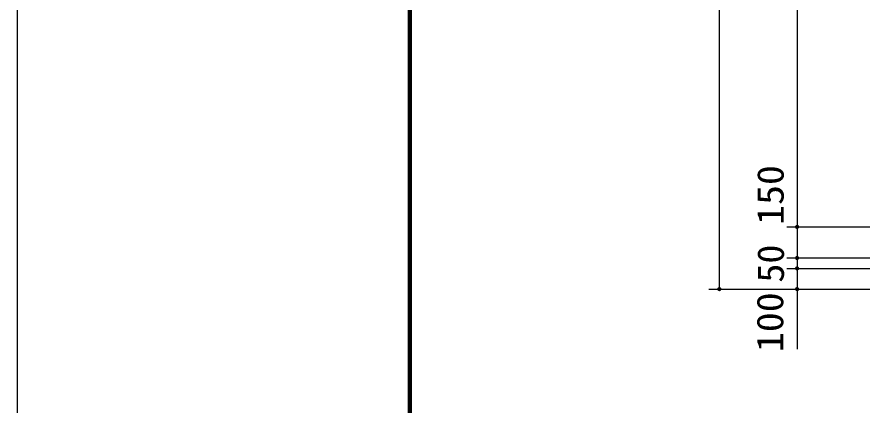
# Model space of a CAD drawing. Units: millimetres, scale not verified. Extents: x -14850 to 14850, y -10500 to 10500.
# Drawn here: x -14850 to -10724, y -6347 to -4473 of the extents above; entities that cross this region are included whole.
import ezdxf
from ezdxf.enums import TextEntityAlignment as Align

# ---------------------------------------------------------------- set-up
doc = ezdxf.new("R2010")
doc.units = ezdxf.units.MM
doc.header["$LTSCALE"] = 50
for name, color, linetype, lineweight in [('0-0_製作', 5, 'Continuous', 25), ('0-7_図面枠', 7, 'Continuous', 25), ('0-8_Axis_waku', 7, 'Continuous', 25)]:
    doc.layers.add(name, color=color, linetype=linetype, lineweight=lineweight)
doc.styles.add('ＭＳ ゴシック', font='')
doc.styles.get('ＭＳ ゴシック').set_extended_font_data('MS Gothic')

msp = doc.modelspace()

# ---------------------------------------------------------------- linework, layer by layer
at = {"layer": '0-0_製作', "color": 2}
for p, q in [((-11464.36, -2704.24), (-11464.36, -5784.24)), ((-11089.36, -2874.24), (-11089.36, -5484.24)), ((-11139.36, -5484.24), (-10739.36, -5484.24)), ((-11089.36, -5484.24), (-11089.36, -5634.24)), ((-11139.36, -5634.24), (-10739.36, -5634.24)), ((-11089.36, -5634.24), (-11089.36, -5684.24)), ((-11139.36, -5684.24), (-10739.36, -5684.24)), ((-11089.36, -5684.24), (-11089.36, -5784.24)), ((-11514.36, -5784.24), (-11089.36, -5784.24)), ((-11139.36, -5784.24), (-10739.36, -5784.24)), ((-11089.36, -5784.24), (-11089.36, -6074.32))]:
    msp.add_line(p, q, dxfattribs=at)
at = {"layer": '0-0_製作'}
for points in [[(-11099.34, -5483.61), (-11089.36, -5484.24), (-11099.36, -5484.24)], [(-11099.36, -5484.24), (-11095.73, -5491.95), (-11099.28, -5485.49)], [(-11099.36, -5484.24), (-11094.72, -5492.68), (-11095.73, -5491.95)], [(-11089.36, -5484.24), (-11094.72, -5492.68), (-11099.36, -5484.24)], [(-11099.18, -5482.37), (-11089.36, -5484.24), (-11099.34, -5483.61)], [(-11099.28, -5485.49), (-11096.65, -5491.09), (-11099.05, -5486.73)], [(-11099.28, -5485.49), (-11095.73, -5491.95), (-11096.65, -5491.09)], [(-11098.87, -5481.15), (-11089.36, -5484.24), (-11099.18, -5482.37)], [(-11099.05, -5486.73), (-11097.45, -5490.12), (-11098.66, -5487.92)], [(-11099.05, -5486.73), (-11096.65, -5491.09), (-11097.45, -5490.12)], [(-11098.41, -5479.98), (-11089.36, -5484.24), (-11098.87, -5481.15)], [(-11097.8, -5478.88), (-11089.36, -5484.24), (-11098.41, -5479.98)], [(-11097.06, -5477.87), (-11089.36, -5484.24), (-11097.8, -5478.88)], [(-11096.2, -5476.95), (-11089.36, -5484.24), (-11097.06, -5477.87)], [(-11095.24, -5476.15), (-11089.36, -5484.24), (-11096.2, -5476.95)], [(-11094.18, -5475.48), (-11089.36, -5484.24), (-11095.24, -5476.15)], [(-11089.36, -5484.24), (-11093.62, -5493.29), (-11094.72, -5492.68)], [(-11093.04, -5474.94), (-11089.36, -5484.24), (-11094.18, -5475.48)], [(-11089.36, -5484.24), (-11092.45, -5493.75), (-11093.62, -5493.29)], [(-11093.04, -5474.94), (-11089.36, -5474.24), (-11089.36, -5484.24)], [(-11091.85, -5474.55), (-11089.36, -5474.24), (-11093.04, -5474.94)], [(-11089.36, -5484.24), (-11091.23, -5494.06), (-11092.45, -5493.75)], [(-11090.61, -5474.32), (-11089.36, -5474.24), (-11091.85, -5474.55)], [(-11089.36, -5484.24), (-11089.99, -5494.22), (-11091.23, -5494.06)], [(-11089.36, -5484.24), (-11089.36, -5494.24), (-11089.99, -5494.22)], [(-11089.36, -5474.24), (-11079.36, -5484.24), (-11089.36, -5484.24)], [(-11088.73, -5474.26), (-11079.36, -5484.24), (-11089.36, -5474.24)], [(-11089.36, -5484.24), (-11088.11, -5494.16), (-11089.36, -5494.24)], [(-11089.36, -5484.24), (-11086.87, -5493.93), (-11088.11, -5494.16)], [(-11089.36, -5484.24), (-11085.68, -5493.54), (-11086.87, -5493.93)], [(-11089.36, -5484.24), (-11084.54, -5493), (-11085.68, -5493.54)], [(-11079.36, -5484.24), (-11084.54, -5493), (-11089.36, -5484.24)], [(-11087.49, -5474.42), (-11079.36, -5484.24), (-11088.73, -5474.26)], [(-11086.27, -5474.73), (-11079.36, -5484.24), (-11087.49, -5474.42)], [(-11085.1, -5475.19), (-11079.36, -5484.24), (-11086.27, -5474.73)], [(-11084, -5475.8), (-11079.36, -5484.24), (-11085.1, -5475.19)], [(-11079.36, -5484.24), (-11083.48, -5492.33), (-11084.54, -5493)], [(-11082.99, -5476.53), (-11079.36, -5484.24), (-11084, -5475.8)], [(-11079.36, -5484.24), (-11082.51, -5491.53), (-11083.48, -5492.33)], [(-11082.99, -5476.53), (-11079.44, -5482.99), (-11079.36, -5484.24)], [(-11082.07, -5477.39), (-11079.44, -5482.99), (-11082.99, -5476.53)], [(-11079.36, -5484.24), (-11081.65, -5490.61), (-11082.51, -5491.53)], [(-11082.07, -5477.39), (-11079.67, -5481.75), (-11079.44, -5482.99)], [(-11081.27, -5478.36), (-11079.67, -5481.75), (-11082.07, -5477.39)], [(-11079.36, -5484.24), (-11080.92, -5489.6), (-11081.65, -5490.61)], [(-11081.27, -5478.36), (-11080.06, -5480.56), (-11079.67, -5481.75)], [(-11080.6, -5479.42), (-11080.06, -5480.56), (-11081.27, -5478.36)], [(-11079.36, -5484.24), (-11080.31, -5488.5), (-11080.92, -5489.6)], [(-11079.36, -5484.24), (-11079.85, -5487.33), (-11080.31, -5488.5)], [(-11079.36, -5484.24), (-11079.54, -5486.11), (-11079.85, -5487.33)], [(-11079.36, -5484.24), (-11079.38, -5484.87), (-11079.54, -5486.11)], [(-11098.66, -5487.92), (-11097.45, -5490.12), (-11098.12, -5489.06)], [(-11099.34, -5633.61), (-11089.36, -5634.24), (-11099.36, -5634.24)], [(-11099.36, -5634.24), (-11095.73, -5641.95), (-11099.28, -5635.49)], [(-11099.36, -5634.24), (-11094.72, -5642.68), (-11095.73, -5641.95)], [(-11089.36, -5634.24), (-11094.72, -5642.68), (-11099.36, -5634.24)], [(-11099.18, -5632.37), (-11089.36, -5634.24), (-11099.34, -5633.61)], [(-11099.28, -5635.49), (-11096.65, -5641.09), (-11099.05, -5636.73)], [(-11099.28, -5635.49), (-11095.73, -5641.95), (-11096.65, -5641.09)], [(-11098.87, -5631.15), (-11089.36, -5634.24), (-11099.18, -5632.37)], [(-11099.05, -5636.73), (-11097.45, -5640.12), (-11098.66, -5637.92)], [(-11099.05, -5636.73), (-11096.65, -5641.09), (-11097.45, -5640.12)], [(-11098.41, -5629.98), (-11089.36, -5634.24), (-11098.87, -5631.15)], [(-11098.66, -5637.92), (-11097.45, -5640.12), (-11098.12, -5639.06)], [(-11097.8, -5628.88), (-11089.36, -5634.24), (-11098.41, -5629.98)], [(-11097.06, -5627.87), (-11089.36, -5634.24), (-11097.8, -5628.88)], [(-11096.2, -5626.95), (-11089.36, -5634.24), (-11097.06, -5627.87)], [(-11095.24, -5626.15), (-11089.36, -5634.24), (-11096.2, -5626.95)], [(-11094.18, -5625.48), (-11089.36, -5634.24), (-11095.24, -5626.15)], [(-11089.36, -5634.24), (-11093.62, -5643.29), (-11094.72, -5642.68)], [(-11093.04, -5624.94), (-11089.36, -5634.24), (-11094.18, -5625.48)], [(-11089.36, -5634.24), (-11092.45, -5643.75), (-11093.62, -5643.29)], [(-11093.04, -5624.94), (-11089.36, -5624.24), (-11089.36, -5634.24)], [(-11091.85, -5624.55), (-11089.36, -5624.24), (-11093.04, -5624.94)], [(-11089.36, -5634.24), (-11091.23, -5644.06), (-11092.45, -5643.75)], [(-11090.61, -5624.32), (-11089.36, -5624.24), (-11091.85, -5624.55)], [(-11089.36, -5634.24), (-11089.99, -5644.22), (-11091.23, -5644.06)], [(-11089.36, -5634.24), (-11089.36, -5644.24), (-11089.99, -5644.22)], [(-11089.36, -5624.24), (-11079.36, -5634.24), (-11089.36, -5634.24)], [(-11088.73, -5624.26), (-11079.36, -5634.24), (-11089.36, -5624.24)], [(-11089.36, -5634.24), (-11088.11, -5644.16), (-11089.36, -5644.24)], [(-11089.36, -5634.24), (-11086.87, -5643.93), (-11088.11, -5644.16)], [(-11089.36, -5634.24), (-11085.68, -5643.54), (-11086.87, -5643.93)], [(-11089.36, -5634.24), (-11084.54, -5643), (-11085.68, -5643.54)], [(-11079.36, -5634.24), (-11084.54, -5643), (-11089.36, -5634.24)], [(-11087.49, -5624.42), (-11079.36, -5634.24), (-11088.73, -5624.26)], [(-11086.27, -5624.73), (-11079.36, -5634.24), (-11087.49, -5624.42)], [(-11085.1, -5625.19), (-11079.36, -5634.24), (-11086.27, -5624.73)], [(-11084, -5625.8), (-11079.36, -5634.24), (-11085.1, -5625.19)], [(-11079.36, -5634.24), (-11083.48, -5642.33), (-11084.54, -5643)], [(-11082.99, -5626.54), (-11079.36, -5634.24), (-11084, -5625.8)], [(-11079.36, -5634.24), (-11082.51, -5641.53), (-11083.48, -5642.33)], [(-11082.99, -5626.54), (-11079.44, -5632.99), (-11079.36, -5634.24)], [(-11082.07, -5627.39), (-11079.44, -5632.99), (-11082.99, -5626.54)], [(-11079.36, -5634.24), (-11081.65, -5640.61), (-11082.51, -5641.53)], [(-11082.07, -5627.39), (-11079.67, -5631.75), (-11079.44, -5632.99)], [(-11081.27, -5628.36), (-11079.67, -5631.75), (-11082.07, -5627.39)], [(-11079.36, -5634.24), (-11080.92, -5639.6), (-11081.65, -5640.61)], [(-11081.27, -5628.36), (-11080.06, -5630.56), (-11079.67, -5631.75)], [(-11080.6, -5629.42), (-11080.06, -5630.56), (-11081.27, -5628.36)], [(-11079.36, -5634.24), (-11080.31, -5638.5), (-11080.92, -5639.6)], [(-11079.36, -5634.24), (-11079.85, -5637.33), (-11080.31, -5638.5)], [(-11079.36, -5634.24), (-11079.54, -5636.11), (-11079.85, -5637.33)], [(-11079.36, -5634.24), (-11079.38, -5634.87), (-11079.54, -5636.11)], [(-11099.34, -5683.61), (-11089.36, -5684.24), (-11099.36, -5684.24)], [(-11099.36, -5684.24), (-11095.73, -5691.95), (-11099.28, -5685.49)], [(-11099.36, -5684.24), (-11094.72, -5692.68), (-11095.73, -5691.95)], [(-11089.36, -5684.24), (-11094.72, -5692.68), (-11099.36, -5684.24)], [(-11099.18, -5682.37), (-11089.36, -5684.24), (-11099.34, -5683.61)], [(-11099.28, -5685.49), (-11096.65, -5691.09), (-11099.05, -5686.73)], [(-11099.28, -5685.49), (-11095.73, -5691.95), (-11096.65, -5691.09)], [(-11098.87, -5681.15), (-11089.36, -5684.24), (-11099.18, -5682.37)], [(-11099.05, -5686.73), (-11097.45, -5690.12), (-11098.66, -5687.92)], [(-11099.05, -5686.73), (-11096.65, -5691.09), (-11097.45, -5690.12)], [(-11098.41, -5679.98), (-11089.36, -5684.24), (-11098.87, -5681.15)], [(-11098.66, -5687.92), (-11097.45, -5690.12), (-11098.12, -5689.06)], [(-11097.8, -5678.88), (-11089.36, -5684.24), (-11098.41, -5679.98)], [(-11097.06, -5677.87), (-11089.36, -5684.24), (-11097.8, -5678.88)], [(-11096.2, -5676.95), (-11089.36, -5684.24), (-11097.06, -5677.87)], [(-11095.24, -5676.15), (-11089.36, -5684.24), (-11096.2, -5676.95)], [(-11094.18, -5675.48), (-11089.36, -5684.24), (-11095.24, -5676.15)], [(-11089.36, -5684.24), (-11093.62, -5693.29), (-11094.72, -5692.68)], [(-11093.04, -5674.94), (-11089.36, -5684.24), (-11094.18, -5675.48)], [(-11089.36, -5684.24), (-11092.45, -5693.75), (-11093.62, -5693.29)], [(-11093.04, -5674.94), (-11089.36, -5674.24), (-11089.36, -5684.24)], [(-11091.85, -5674.55), (-11089.36, -5674.24), (-11093.04, -5674.94)], [(-11089.36, -5684.24), (-11091.23, -5694.06), (-11092.45, -5693.75)], [(-11090.61, -5674.32), (-11089.36, -5674.24), (-11091.85, -5674.55)], [(-11089.36, -5684.24), (-11089.99, -5694.22), (-11091.23, -5694.06)], [(-11089.36, -5684.24), (-11089.36, -5694.24), (-11089.99, -5694.22)], [(-11089.36, -5674.24), (-11079.36, -5684.24), (-11089.36, -5684.24)], [(-11088.73, -5674.26), (-11079.36, -5684.24), (-11089.36, -5674.24)], [(-11089.36, -5684.24), (-11088.11, -5694.16), (-11089.36, -5694.24)], [(-11089.36, -5684.24), (-11086.87, -5693.93), (-11088.11, -5694.16)], [(-11089.36, -5684.24), (-11085.68, -5693.54), (-11086.87, -5693.93)], [(-11089.36, -5684.24), (-11084.54, -5693), (-11085.68, -5693.54)], [(-11079.36, -5684.24), (-11084.54, -5693), (-11089.36, -5684.24)], [(-11087.49, -5674.42), (-11079.36, -5684.24), (-11088.73, -5674.26)], [(-11086.27, -5674.73), (-11079.36, -5684.24), (-11087.49, -5674.42)], [(-11085.1, -5675.19), (-11079.36, -5684.24), (-11086.27, -5674.73)], [(-11084, -5675.8), (-11079.36, -5684.24), (-11085.1, -5675.19)], [(-11079.36, -5684.24), (-11083.48, -5692.33), (-11084.54, -5693)], [(-11082.99, -5676.54), (-11079.36, -5684.24), (-11084, -5675.8)], [(-11079.36, -5684.24), (-11082.51, -5691.53), (-11083.48, -5692.33)], [(-11082.99, -5676.54), (-11079.44, -5682.99), (-11079.36, -5684.24)], [(-11082.07, -5677.39), (-11079.44, -5682.99), (-11082.99, -5676.54)], [(-11079.36, -5684.24), (-11081.65, -5690.61), (-11082.51, -5691.53)], [(-11082.07, -5677.39), (-11079.67, -5681.75), (-11079.44, -5682.99)], [(-11081.27, -5678.36), (-11079.67, -5681.75), (-11082.07, -5677.39)], [(-11079.36, -5684.24), (-11080.92, -5689.6), (-11081.65, -5690.61)], [(-11081.27, -5678.36), (-11080.06, -5680.56), (-11079.67, -5681.75)], [(-11080.6, -5679.42), (-11080.06, -5680.56), (-11081.27, -5678.36)], [(-11079.36, -5684.24), (-11080.31, -5688.5), (-11080.92, -5689.6)], [(-11079.36, -5684.24), (-11079.85, -5687.33), (-11080.31, -5688.5)], [(-11079.36, -5684.24), (-11079.54, -5686.11), (-11079.85, -5687.33)], [(-11079.36, -5684.24), (-11079.38, -5684.87), (-11079.54, -5686.11)], [(-11470.24, -5776.15), (-11464.36, -5784.24), (-11471.2, -5776.95)], [(-11469.18, -5775.48), (-11464.36, -5784.24), (-11470.24, -5776.15)], [(-11468.04, -5774.94), (-11464.36, -5784.24), (-11469.18, -5775.48)], [(-11468.04, -5774.94), (-11464.36, -5774.24), (-11464.36, -5784.24)], [(-11466.85, -5774.55), (-11464.36, -5774.24), (-11468.04, -5774.94)], [(-11465.61, -5774.32), (-11464.36, -5774.24), (-11466.85, -5774.55)], [(-11464.36, -5774.24), (-11454.36, -5784.24), (-11464.36, -5784.24)], [(-11463.73, -5774.26), (-11454.36, -5784.24), (-11464.36, -5774.24)], [(-11462.49, -5774.42), (-11454.36, -5784.24), (-11463.73, -5774.26)], [(-11461.27, -5774.73), (-11454.36, -5784.24), (-11462.49, -5774.42)], [(-11460.1, -5775.19), (-11454.36, -5784.24), (-11461.27, -5774.73)], [(-11459, -5775.8), (-11454.36, -5784.24), (-11460.1, -5775.19)], [(-11457.99, -5776.53), (-11454.36, -5784.24), (-11459, -5775.8)], [(-11095.24, -5776.15), (-11089.36, -5784.24), (-11096.2, -5776.95)], [(-11094.18, -5775.48), (-11089.36, -5784.24), (-11095.24, -5776.15)], [(-11093.04, -5774.94), (-11089.36, -5784.24), (-11094.18, -5775.48)], [(-11093.04, -5774.94), (-11089.36, -5774.24), (-11089.36, -5784.24)], [(-11091.85, -5774.55), (-11089.36, -5774.24), (-11093.04, -5774.94)], [(-11090.61, -5774.32), (-11089.36, -5774.24), (-11091.85, -5774.55)], [(-11089.36, -5774.24), (-11079.36, -5784.24), (-11089.36, -5784.24)], [(-11088.73, -5774.26), (-11079.36, -5784.24), (-11089.36, -5774.24)], [(-11087.49, -5774.42), (-11079.36, -5784.24), (-11088.73, -5774.26)], [(-11086.27, -5774.73), (-11079.36, -5784.24), (-11087.49, -5774.42)], [(-11085.1, -5775.19), (-11079.36, -5784.24), (-11086.27, -5774.73)], [(-11084, -5775.8), (-11079.36, -5784.24), (-11085.1, -5775.19)], [(-11082.99, -5776.53), (-11079.36, -5784.24), (-11084, -5775.8)], [(-11474.34, -5783.61), (-11464.36, -5784.24), (-11474.36, -5784.24)], [(-11474.36, -5784.24), (-11470.73, -5791.95), (-11474.28, -5785.49)], [(-11474.36, -5784.24), (-11469.72, -5792.68), (-11470.73, -5791.95)], [(-11464.36, -5784.24), (-11469.72, -5792.68), (-11474.36, -5784.24)], [(-11474.18, -5782.37), (-11464.36, -5784.24), (-11474.34, -5783.61)], [(-11474.28, -5785.49), (-11471.65, -5791.09), (-11474.05, -5786.73)], [(-11474.28, -5785.49), (-11470.73, -5791.95), (-11471.65, -5791.09)], [(-11473.87, -5781.15), (-11464.36, -5784.24), (-11474.18, -5782.37)], [(-11474.05, -5786.73), (-11472.45, -5790.12), (-11473.66, -5787.92)], [(-11474.05, -5786.73), (-11471.65, -5791.09), (-11472.45, -5790.12)], [(-11473.41, -5779.98), (-11464.36, -5784.24), (-11473.87, -5781.15)], [(-11473.66, -5787.92), (-11472.45, -5790.12), (-11473.12, -5789.06)], [(-11472.8, -5778.88), (-11464.36, -5784.24), (-11473.41, -5779.98)], [(-11472.06, -5777.87), (-11464.36, -5784.24), (-11472.8, -5778.88)], [(-11471.2, -5776.95), (-11464.36, -5784.24), (-11472.06, -5777.87)], [(-11464.36, -5784.24), (-11468.62, -5793.29), (-11469.72, -5792.68)], [(-11464.36, -5784.24), (-11467.45, -5793.75), (-11468.62, -5793.29)], [(-11464.36, -5784.24), (-11466.23, -5794.06), (-11467.45, -5793.75)], [(-11464.36, -5784.24), (-11464.99, -5794.22), (-11466.23, -5794.06)], [(-11464.36, -5784.24), (-11464.36, -5794.24), (-11464.99, -5794.22)], [(-11464.36, -5784.24), (-11463.11, -5794.16), (-11464.36, -5794.24)], [(-11464.36, -5784.24), (-11461.87, -5793.93), (-11463.11, -5794.16)], [(-11464.36, -5784.24), (-11460.68, -5793.54), (-11461.87, -5793.93)], [(-11464.36, -5784.24), (-11459.54, -5793), (-11460.68, -5793.54)], [(-11454.36, -5784.24), (-11459.54, -5793), (-11464.36, -5784.24)], [(-11454.36, -5784.24), (-11458.48, -5792.33), (-11459.54, -5793)], [(-11454.36, -5784.24), (-11457.51, -5791.53), (-11458.48, -5792.33)], [(-11457.99, -5776.53), (-11454.44, -5782.99), (-11454.36, -5784.24)], [(-11457.07, -5777.39), (-11454.44, -5782.99), (-11457.99, -5776.53)], [(-11454.36, -5784.24), (-11456.65, -5790.61), (-11457.51, -5791.53)], [(-11457.07, -5777.39), (-11454.67, -5781.75), (-11454.44, -5782.99)], [(-11456.27, -5778.36), (-11454.67, -5781.75), (-11457.07, -5777.39)], [(-11454.36, -5784.24), (-11455.92, -5789.6), (-11456.65, -5790.61)], [(-11456.27, -5778.36), (-11455.06, -5780.56), (-11454.67, -5781.75)], [(-11455.6, -5779.42), (-11455.06, -5780.56), (-11456.27, -5778.36)], [(-11454.36, -5784.24), (-11455.31, -5788.5), (-11455.92, -5789.6)], [(-11454.36, -5784.24), (-11454.85, -5787.33), (-11455.31, -5788.5)], [(-11454.36, -5784.24), (-11454.54, -5786.11), (-11454.85, -5787.33)], [(-11454.36, -5784.24), (-11454.38, -5784.87), (-11454.54, -5786.11)], [(-11099.34, -5783.61), (-11089.36, -5784.24), (-11099.36, -5784.24)], [(-11099.36, -5784.24), (-11095.73, -5791.95), (-11099.28, -5785.49)], [(-11099.36, -5784.24), (-11094.72, -5792.68), (-11095.73, -5791.95)], [(-11089.36, -5784.24), (-11094.72, -5792.68), (-11099.36, -5784.24)], [(-11099.18, -5782.37), (-11089.36, -5784.24), (-11099.34, -5783.61)], [(-11099.28, -5785.49), (-11096.65, -5791.09), (-11099.05, -5786.73)], [(-11099.28, -5785.49), (-11095.73, -5791.95), (-11096.65, -5791.09)], [(-11098.87, -5781.15), (-11089.36, -5784.24), (-11099.18, -5782.37)], [(-11099.05, -5786.73), (-11097.45, -5790.12), (-11098.66, -5787.92)], [(-11099.05, -5786.73), (-11096.65, -5791.09), (-11097.45, -5790.12)], [(-11098.41, -5779.98), (-11089.36, -5784.24), (-11098.87, -5781.15)], [(-11098.66, -5787.92), (-11097.45, -5790.12), (-11098.12, -5789.06)], [(-11097.8, -5778.88), (-11089.36, -5784.24), (-11098.41, -5779.98)], [(-11097.06, -5777.87), (-11089.36, -5784.24), (-11097.8, -5778.88)], [(-11096.2, -5776.95), (-11089.36, -5784.24), (-11097.06, -5777.87)], [(-11089.36, -5784.24), (-11093.62, -5793.29), (-11094.72, -5792.68)], [(-11089.36, -5784.24), (-11092.45, -5793.75), (-11093.62, -5793.29)], [(-11089.36, -5784.24), (-11091.23, -5794.06), (-11092.45, -5793.75)], [(-11089.36, -5784.24), (-11089.99, -5794.22), (-11091.23, -5794.06)], [(-11089.36, -5784.24), (-11089.36, -5794.24), (-11089.99, -5794.22)], [(-11089.36, -5784.24), (-11088.11, -5794.16), (-11089.36, -5794.24)], [(-11089.36, -5784.24), (-11086.87, -5793.93), (-11088.11, -5794.16)], [(-11089.36, -5784.24), (-11085.68, -5793.54), (-11086.87, -5793.93)], [(-11089.36, -5784.24), (-11084.54, -5793), (-11085.68, -5793.54)], [(-11079.36, -5784.24), (-11084.54, -5793), (-11089.36, -5784.24)], [(-11079.36, -5784.24), (-11083.48, -5792.33), (-11084.54, -5793)], [(-11079.36, -5784.24), (-11082.51, -5791.53), (-11083.48, -5792.33)], [(-11082.99, -5776.53), (-11079.44, -5782.99), (-11079.36, -5784.24)], [(-11082.07, -5777.39), (-11079.44, -5782.99), (-11082.99, -5776.53)], [(-11079.36, -5784.24), (-11081.65, -5790.61), (-11082.51, -5791.53)], [(-11082.07, -5777.39), (-11079.67, -5781.75), (-11079.44, -5782.99)], [(-11081.27, -5778.36), (-11079.67, -5781.75), (-11082.07, -5777.39)], [(-11079.36, -5784.24), (-11080.92, -5789.6), (-11081.65, -5790.61)], [(-11081.27, -5778.36), (-11080.06, -5780.56), (-11079.67, -5781.75)], [(-11080.6, -5779.42), (-11080.06, -5780.56), (-11081.27, -5778.36)], [(-11079.36, -5784.24), (-11080.31, -5788.5), (-11080.92, -5789.6)], [(-11079.36, -5784.24), (-11079.85, -5787.33), (-11080.31, -5788.5)], [(-11079.36, -5784.24), (-11079.54, -5786.11), (-11079.85, -5787.33)], [(-11079.36, -5784.24), (-11079.38, -5784.87), (-11079.54, -5786.11)]]:
    msp.add_solid(points, dxfattribs=at)
at = {"layer": '0-7_図面枠'}
msp.add_lwpolyline([(-14850, -10500), (14850, -10500), (14850, 10500), (-14850, 10500)], close=True, dxfattribs=at)
at = {"layer": '0-8_Axis_waku'}
for p, q in [((-12964, 9629), (-12964, -9679.01)), ((-12963, 9628), (-12963, -9678.01)), ((-12962, 9627), (-12962, -9677.01)), ((-12961, 9626), (-12961, -9676.01)), ((-12960, 9625), (-12960, -9675.01)), ((-12959, 9624), (-12959, -9674.01)), ((-12958, 9623), (-12958, -9673.01)), ((-12957, 9622), (-12957, -9672.01)), ((-12956, 9621), (-12956, -9671.01)), ((-12955, 9620), (-12955, -9670.01)), ((-12954, 9619), (-12954, -9669.01)), ((-12953, 9618), (-12953, -9668.01)), ((-12952, 9617), (-12952, -9667.01)), ((-12951, 9616), (-12951, -9666.01)), ((-12950, 9615), (-12950, -9665))]:
    msp.add_line(p, q, dxfattribs=at)

# ---------------------------------------------------------------- texts
at = {"layer": '0-0_製作', "color": 4, "style": 'ＭＳ ゴシック'}
for s, width, p in [('150', 1.1, (-11115.5, -5474.74)), ('50', 1.05, (-11114.36, -5752.99)), ('100', 1.1, (-11117.64, -6087.77))]:
    msp.add_text(s, height=128.4, rotation=90, dxfattribs=dict(at, width=width)).set_placement(p, align=Align.BOTTOM_LEFT)

doc.saveas('drawing.dxf')
